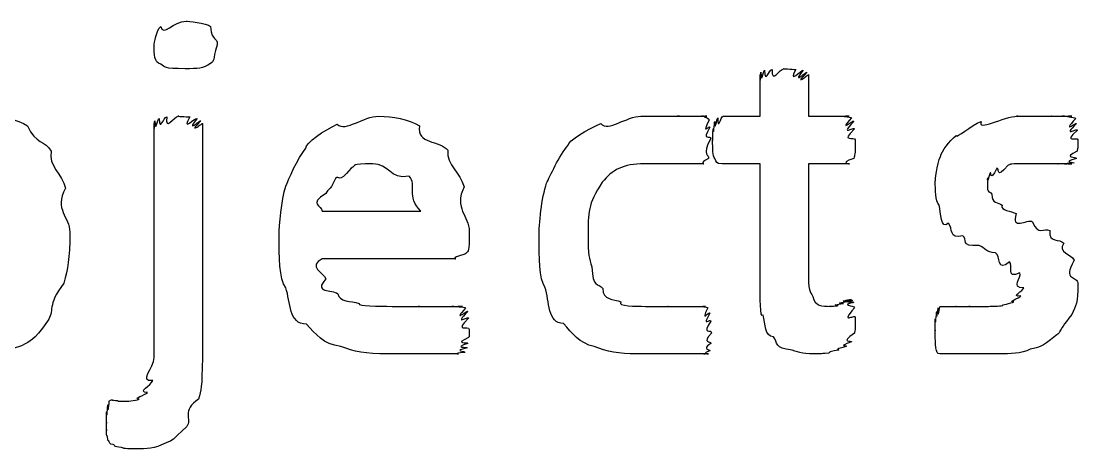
# Model space of a CAD drawing. Header units: millimetres. Extents: x 0 to 216, y 0 to 279.
# Drawn here: x 187.19 to 195.03, y 184.84 to 188.02 of the extents above; entities that cross this region are included whole.
import ezdxf

# ---------------------------------------------------------------- set-up
doc = ezdxf.new("R2010")
doc.units = ezdxf.units.MM
doc.layers.get('0').update_dxf_attribs({"linetype": 'CONTINUOUS'})

msp = doc.modelspace()

# ---------------------------------------------------------------- linework, layer by layer
at = {"color": 0}
for p, q in [((188.649, 187.84), (188.649, 187.84)), ((192.677, 187.311), (192.677, 187.62)), ((193.036, 187.62), (193.036, 187.311)), ((188.181, 185.52), (188.181, 187.256)), ((188.539, 187.256), (188.539, 185.52)), ((192.402, 187.311), (192.677, 187.311)), ((193.036, 187.311), (193.339, 187.311)), ((192.677, 186.958), (192.396, 186.958)), ((192.677, 186.066), (192.677, 186.958)), ((193.339, 186.958), (193.036, 186.958)), ((193.036, 186.958), (193.036, 186.187)), ((189.428, 186.606), (190.161, 186.606)), ((187.555, 186.451), (187.555, 186.451)), ((190.519, 186.457), (190.519, 186.396)), ((190.415, 186.253), (189.428, 186.253)), ((195.035, 186.066), (195.035, 186.066)), ((193.383, 185.818), (193.383, 185.818)), ((192.316, 185.702), (192.316, 185.702))]:
    msp.add_line(p, q, dxfattribs=at)
for points in [[(188.181, 187.84), (188.181, 187.847), (188.197, 187.952), (188.23, 187.978)], [(188.23, 187.978), (188.247, 187.898), (188.325, 188.017), (188.418, 188.017)], [(188.418, 188.017), (188.426, 188.017), (188.567, 188.003), (188.6, 187.978)], [(188.6, 187.978), (188.611, 187.851), (188.649, 187.909), (188.649, 187.84)], [(188.23, 187.697), (188.181, 187.711), (188.181, 187.77), (188.181, 187.84)], [(188.649, 187.84), (188.611, 187.715), (188.633, 187.728), (188.6, 187.702)], [(188.412, 187.664), (188.247, 187.664), (188.263, 187.675), (188.23, 187.697)], [(188.6, 187.702), (188.545, 187.664), (188.503, 187.664), (188.412, 187.664)], [(192.677, 187.62), (192.677, 187.521), (192.679, 187.628), (192.683, 187.637)], [(192.683, 187.637), (192.688, 187.535), (192.699, 187.649), (192.711, 187.653)], [(192.711, 187.653), (192.713, 187.543), (192.743, 187.658), (192.766, 187.658)], [(192.766, 187.658), (192.761, 187.545), (192.821, 187.664), (192.854, 187.664)], [(192.854, 187.664), (192.832, 187.664), (192.92, 187.661), (192.942, 187.658)], [(192.942, 187.658), (192.878, 187.543), (192.986, 187.656), (192.997, 187.653)], [(192.997, 187.653), (192.905, 187.535), (193.021, 187.643), (193.024, 187.637)], [(193.024, 187.637), (192.916, 187.521), (193.036, 187.623), (193.036, 187.62)], [(186.976, 187.311), (187.037, 187.311), (187.167, 187.287), (187.241, 187.24)], [(188.181, 187.256), (188.181, 187.164), (188.182, 187.27), (188.186, 187.278)], [(188.186, 187.278), (188.192, 187.179), (188.204, 187.29), (188.219, 187.295)], [(188.219, 187.295), (188.221, 187.19), (188.252, 187.306), (188.274, 187.306)], [(188.274, 187.306), (188.265, 187.193), (188.325, 187.311), (188.363, 187.311)], [(188.363, 187.311), (188.335, 187.311), (188.423, 187.308), (188.445, 187.306)], [(188.445, 187.306), (188.379, 187.19), (188.485, 187.302), (188.5, 187.295)], [(188.5, 187.295), (188.408, 187.179), (188.524, 187.285), (188.528, 187.278)], [(188.528, 187.278), (188.419, 187.164), (188.539, 187.263), (188.539, 187.256)], [(189.307, 187.074), (189.302, 187.113), (189.446, 187.209), (189.538, 187.251)], [(189.538, 187.251), (189.604, 187.193), (189.732, 187.311), (189.847, 187.311)], [(189.847, 187.311), (189.953, 187.311), (190.065, 187.287), (190.15, 187.24)], [(191.252, 187.096), (191.25, 187.124), (191.403, 187.223), (191.495, 187.256)], [(191.495, 187.256), (191.551, 187.193), (191.685, 187.311), (191.793, 187.311)], [(191.793, 187.311), (191.827, 187.311), (191.893, 187.311), (191.941, 187.311)], [(191.941, 187.311), (191.926, 187.311), (192.038, 187.311), (192.079, 187.311)], [(192.079, 187.311), (192.007, 187.311), (192.156, 187.311), (192.189, 187.311)], [(192.189, 187.311), (192.191, 187.311), (192.244, 187.311), (192.256, 187.311)], [(192.256, 187.311), (192.217, 187.311), (192.279, 187.311), (192.283, 187.311)], [(192.283, 187.311), (192.228, 187.311), (192.296, 187.302), (192.3, 187.284)], [(192.3, 187.284), (192.235, 187.16), (192.305, 187.251), (192.305, 187.229)], [(192.33, 187.217), (192.331, 187.153), (192.337, 187.258), (192.341, 187.273)], [(192.341, 187.273), (192.343, 187.182), (192.355, 187.296), (192.363, 187.3)], [(192.363, 187.3), (192.36, 187.193), (192.387, 187.311), (192.402, 187.311)], [(193.339, 187.311), (193.242, 187.311), (193.351, 187.307), (193.355, 187.3)], [(193.355, 187.3), (193.253, 187.182), (193.368, 187.287), (193.372, 187.273)], [(193.372, 187.273), (193.262, 187.153), (193.377, 187.24), (193.377, 187.217)], [(194.131, 187.168), (194.131, 187.142), (194.244, 187.246), (194.318, 187.273)], [(194.318, 187.273), (194.281, 187.193), (194.485, 187.311), (194.589, 187.311)], [(194.589, 187.311), (194.546, 187.311), (194.677, 187.311), (194.721, 187.311)], [(194.721, 187.311), (194.751, 187.311), (194.805, 187.311), (194.842, 187.311)], [(194.842, 187.311), (194.826, 187.311), (194.91, 187.311), (194.936, 187.311)], [(194.936, 187.311), (194.877, 187.311), (194.98, 187.311), (194.991, 187.311)], [(194.991, 187.311), (194.903, 187.311), (195.014, 187.306), (195.019, 187.295)], [(195.019, 187.295), (194.91, 187.171), (195.024, 187.27), (195.024, 187.256)], [(195.024, 187.256), (194.914, 187.146), (195.03, 187.229), (195.03, 187.206)], [(187.241, 187.24), (187.302, 187.102), (187.373, 187.132), (187.417, 187.052)], [(190.15, 187.24), (190.123, 187.102), (190.304, 187.135), (190.36, 187.058)], [(192.305, 187.229), (192.239, 187.115), (192.311, 187.179), (192.311, 187.146)], [(192.325, 187.135), (192.325, 187.109), (192.326, 187.196), (192.33, 187.217)], [(193.377, 187.217), (193.264, 187.109), (193.383, 187.168), (193.383, 187.135)], [(194.015, 187.013), (194.028, 187.053), (194.079, 187.124), (194.131, 187.168)], [(195.03, 187.206), (194.917, 187.105), (195.035, 187.164), (195.035, 187.135)], [(191.093, 186.815), (191.115, 186.859), (191.186, 187.022), (191.252, 187.096)], [(192.311, 187.146), (192.239, 187.013), (192.305, 187.026), (192.294, 186.997)], [(192.341, 186.997), (192.325, 187.013), (192.325, 187.071), (192.325, 187.135)], [(193.383, 187.135), (193.383, 187.013), (193.379, 187.026), (193.372, 186.997)], [(195.035, 187.135), (195.035, 187.047), (195.032, 187.077), (195.03, 187.052)], [(187.417, 187.052), (187.392, 186.943), (187.5, 186.883), (187.522, 186.776)], [(189.158, 186.793), (189.177, 186.84), (189.243, 186.997), (189.307, 187.074)], [(190.36, 187.058), (190.35, 186.948), (190.454, 186.89), (190.481, 186.788)], [(193.977, 186.832), (193.977, 186.822), (193.989, 186.958), (194.015, 187.013)], [(195.03, 187.052), (194.914, 186.998), (195.027, 187.011), (195.024, 186.997)], [(189.803, 186.958), (189.629, 186.958), (189.69, 186.948), (189.643, 186.925)], [(190.073, 186.865), (189.927, 186.84), (189.924, 186.958), (189.803, 186.958)], [(191.82, 186.958), (191.657, 186.958), (191.579, 186.912), (191.506, 186.821)], [(191.991, 186.958), (191.86, 186.958), (191.886, 186.958), (191.82, 186.958)], [(192.112, 186.958), (192.074, 186.958), (192.038, 186.958), (191.991, 186.958)], [(192.2, 186.958), (192.143, 186.958), (192.148, 186.958), (192.112, 186.958)], [(192.256, 186.958), (192.187, 186.958), (192.223, 186.958), (192.2, 186.958)], [(192.294, 186.997), (192.217, 186.958), (192.27, 186.958), (192.256, 186.958)], [(192.396, 186.958), (192.349, 186.958), (192.355, 186.971), (192.341, 186.997)], [(193.372, 186.997), (193.251, 186.958), (193.353, 186.958), (193.339, 186.958)], [(194.517, 186.948), (194.42, 186.829), (194.456, 186.936), (194.434, 186.925)], [(194.638, 186.958), (194.491, 186.958), (194.553, 186.954), (194.517, 186.948)], [(194.776, 186.958), (194.704, 186.958), (194.689, 186.958), (194.638, 186.958)], [(194.881, 186.958), (194.784, 186.958), (194.816, 186.958), (194.776, 186.958)], [(194.952, 186.958), (194.844, 186.958), (194.91, 186.958), (194.881, 186.958)], [(194.991, 186.958), (194.881, 186.958), (194.97, 186.958), (194.952, 186.958)], [(195.007, 186.964), (194.895, 186.958), (194.998, 186.958), (194.991, 186.958)], [(195.024, 186.997), (194.905, 186.969), (195.014, 186.971), (195.007, 186.964)], [(189.643, 186.925), (189.538, 186.8), (189.56, 186.881), (189.527, 186.848)], [(190.161, 186.606), (190.048, 186.716), (190.135, 186.801), (190.073, 186.865)], [(194.385, 186.892), (194.354, 186.785), (194.368, 186.867), (194.368, 186.854)], [(194.368, 186.854), (194.354, 186.723), (194.376, 186.765), (194.396, 186.732)], [(194.434, 186.925), (194.376, 186.811), (194.396, 186.906), (194.385, 186.892)], [(187.522, 186.776), (187.436, 186.617), (187.555, 186.564), (187.555, 186.451)], [(189.108, 186.424), (189.108, 186.502), (189.125, 186.683), (189.158, 186.793)], [(189.527, 186.848), (189.475, 186.738), (189.473, 186.782), (189.455, 186.738)], [(190.481, 186.788), (190.401, 186.624), (190.519, 186.574), (190.519, 186.457)], [(191.037, 186.407), (191.037, 186.517), (191.055, 186.705), (191.093, 186.815)], [(191.506, 186.821), (191.397, 186.656), (191.401, 186.596), (191.401, 186.424)], [(194.005, 186.65), (193.977, 186.686), (193.977, 186.761), (193.977, 186.832)], [(189.455, 186.738), (189.32, 186.653), (189.428, 186.653), (189.428, 186.606)], [(194.396, 186.732), (194.396, 186.661), (194.443, 186.674), (194.473, 186.65)], [(194.076, 186.517), (194.013, 186.465), (194.022, 186.598), (194.005, 186.65)], [(194.473, 186.65), (194.458, 186.612), (194.54, 186.607), (194.578, 186.589)], [(194.578, 186.589), (194.535, 186.458), (194.657, 186.551), (194.699, 186.528)], [(194.181, 186.424), (194.076, 186.392), (194.109, 186.48), (194.076, 186.517)], [(194.699, 186.528), (194.738, 186.418), (194.784, 186.487), (194.826, 186.462)], [(194.826, 186.462), (194.817, 186.366), (194.9, 186.405), (194.931, 186.369)], [(187.555, 186.451), (187.555, 186.245), (187.54, 186.184), (187.511, 186.071)], [(189.158, 186.038), (189.108, 186.101), (189.108, 186.276), (189.108, 186.424)], [(190.519, 186.396), (190.519, 186.297), (190.508, 186.308), (190.486, 186.286)], [(191.081, 186.043), (191.037, 186.101), (191.037, 186.271), (191.037, 186.407)], [(191.401, 186.424), (191.397, 186.278), (191.409, 186.259), (191.429, 186.192)], [(194.302, 186.352), (194.153, 186.341), (194.221, 186.398), (194.181, 186.424)], [(194.423, 186.297), (194.354, 186.3), (194.346, 186.333), (194.302, 186.352)], [(194.931, 186.369), (194.881, 186.297), (194.988, 186.293), (195.007, 186.242)], [(189.428, 186.253), (189.32, 186.198), (189.436, 186.148), (189.455, 186.104)], [(190.486, 186.286), (190.357, 186.253), (190.439, 186.253), (190.415, 186.253)], [(194.528, 186.231), (194.432, 186.145), (194.463, 186.278), (194.423, 186.297)], [(194.605, 186.148), (194.495, 186.098), (194.561, 186.209), (194.528, 186.231)], [(195.007, 186.242), (194.917, 186.079), (195.035, 186.134), (195.035, 186.066)], [(191.429, 186.192), (191.434, 186.032), (191.474, 186.077), (191.511, 186.032)], [(193.036, 186.187), (193.033, 185.995), (193.047, 186.019), (193.069, 185.972)], [(194.633, 186.038), (194.531, 186.035), (194.623, 186.118), (194.605, 186.148)], [(187.511, 186.071), (187.381, 185.903), (187.445, 185.867), (187.39, 185.79)], [(189.455, 186.104), (189.358, 185.995), (189.502, 186.027), (189.544, 185.994)], [(189.312, 185.768), (189.177, 185.768), (189.194, 185.93), (189.158, 186.038)], [(189.544, 185.994), (189.556, 185.933), (189.637, 185.94), (189.703, 185.922)], [(191.219, 185.773), (191.099, 185.771), (191.115, 185.936), (191.081, 186.043)], [(191.511, 186.032), (191.507, 185.944), (191.591, 185.955), (191.644, 185.933)], [(192.699, 185.834), (192.677, 185.804), (192.677, 185.977), (192.677, 186.066)], [(194.611, 185.977), (194.531, 185.969), (194.633, 186.016), (194.633, 186.038)], [(195.035, 186.066), (195.035, 185.925), (195.02, 185.906), (194.991, 185.839)], [(189.703, 185.922), (189.688, 185.9), (189.849, 185.9), (189.946, 185.9)], [(191.644, 185.933), (191.613, 185.9), (191.759, 185.9), (191.826, 185.9)], [(193.069, 185.972), (193.081, 185.9), (193.138, 185.9), (193.201, 185.9)], [(193.256, 185.906), (193.196, 185.911), (193.284, 185.918), (193.295, 185.922)], [(193.295, 185.922), (193.22, 185.922), (193.319, 185.935), (193.328, 185.939)], [(193.328, 185.939), (193.24, 185.933), (193.347, 185.95), (193.355, 185.95)], [(193.355, 185.95), (193.251, 185.933), (193.362, 185.947), (193.366, 185.944)], [(193.366, 185.944), (193.257, 185.929), (193.372, 185.939), (193.372, 185.928)], [(193.372, 185.928), (193.262, 185.911), (193.377, 185.907), (193.377, 185.889)], [(194.478, 185.906), (194.462, 185.911), (194.539, 185.922), (194.561, 185.933)], [(194.561, 185.933), (194.506, 185.933), (194.6, 185.958), (194.611, 185.977)], [(189.946, 185.9), (189.979, 185.9), (190.091, 185.9), (190.15, 185.9)], [(190.15, 185.9), (190.096, 185.9), (190.258, 185.9), (190.299, 185.9)], [(190.299, 185.9), (190.299, 185.9), (190.377, 185.9), (190.404, 185.9)], [(190.404, 185.9), (190.354, 185.9), (190.454, 185.9), (190.47, 185.9)], [(190.47, 185.9), (190.379, 185.9), (190.488, 185.896), (190.492, 185.889)], [(190.492, 185.889), (190.39, 185.771), (190.504, 185.875), (190.508, 185.862)], [(190.508, 185.862), (190.398, 185.746), (190.514, 185.834), (190.514, 185.812)], [(191.826, 185.9), (191.864, 185.9), (191.948, 185.9), (191.996, 185.9)], [(191.996, 185.9), (191.959, 185.9), (192.086, 185.9), (192.123, 185.9)], [(192.123, 185.9), (192.151, 185.9), (192.189, 185.9), (192.212, 185.9)], [(192.212, 185.9), (192.198, 185.9), (192.257, 185.9), (192.272, 185.9)], [(192.272, 185.9), (192.22, 185.9), (192.285, 185.896), (192.289, 185.889)], [(192.289, 185.889), (192.231, 185.768), (192.301, 185.868), (192.305, 185.85)], [(192.305, 185.85), (192.239, 185.735), (192.311, 185.815), (192.311, 185.79)], [(192.776, 185.674), (192.711, 185.675), (192.717, 185.771), (192.699, 185.834)], [(193.201, 185.9), (193.165, 185.9), (193.241, 185.902), (193.256, 185.906)], [(193.377, 185.889), (193.264, 185.757), (193.383, 185.847), (193.383, 185.818)], [(193.977, 185.806), (193.979, 185.742), (193.984, 185.847), (193.988, 185.862)], [(193.988, 185.862), (193.988, 185.771), (193.995, 185.885), (193.999, 185.889)], [(193.999, 185.889), (193.995, 185.782), (194.007, 185.9), (194.015, 185.9)], [(194.015, 185.9), (194.013, 185.9), (194.04, 185.9), (194.06, 185.9)], [(194.06, 185.9), (194.054, 185.9), (194.105, 185.9), (194.131, 185.9)], [(194.131, 185.9), (194.109, 185.9), (194.195, 185.9), (194.236, 185.9)], [(194.236, 185.9), (194.189, 185.9), (194.321, 185.9), (194.373, 185.9)], [(194.373, 185.9), (194.399, 185.9), (194.448, 185.902), (194.478, 185.906)], [(194.991, 185.839), (194.861, 185.68), (194.925, 185.724), (194.87, 185.68)], [(187.39, 185.79), (187.275, 185.631), (187.274, 185.652), (187.197, 185.608)], [(189.566, 185.602), (189.431, 185.62), (189.381, 185.693), (189.312, 185.768)], [(190.514, 185.812), (190.401, 185.702), (190.519, 185.762), (190.519, 185.729)], [(191.445, 185.602), (191.338, 185.625), (191.281, 185.699), (191.219, 185.773)], [(192.311, 185.79), (192.242, 185.682), (192.316, 185.735), (192.316, 185.702)], [(193.383, 185.818), (193.383, 185.68), (193.38, 185.73), (193.377, 185.702)], [(193.977, 185.724), (193.977, 185.698), (193.977, 185.784), (193.977, 185.806)], [(190.519, 185.729), (190.519, 185.646), (190.517, 185.686), (190.514, 185.669)], [(192.316, 185.702), (192.242, 185.62), (192.314, 185.646), (192.311, 185.625)], [(193.377, 185.702), (193.257, 185.62), (193.366, 185.649), (193.355, 185.636)], [(193.982, 185.591), (193.977, 185.609), (193.977, 185.669), (193.977, 185.724)], [(194.87, 185.68), (194.756, 185.591), (194.756, 185.602), (194.682, 185.581)], [(187.197, 185.608), (187.007, 185.547), (187.037, 185.547), (186.938, 185.547)], [(189.913, 185.547), (189.748, 185.547), (189.665, 185.565), (189.566, 185.602)], [(190.508, 185.625), (190.394, 185.587), (190.506, 185.602), (190.503, 185.591)], [(190.514, 185.669), (190.398, 185.613), (190.511, 185.638), (190.508, 185.625)], [(191.759, 185.547), (191.636, 185.547), (191.536, 185.565), (191.445, 185.602)], [(192.311, 185.625), (192.239, 185.576), (192.308, 185.583), (192.305, 185.569)], [(192.914, 185.575), (192.779, 185.587), (192.812, 185.63), (192.776, 185.674)], [(193.317, 185.602), (193.202, 185.572), (193.278, 185.582), (193.256, 185.575)], [(193.355, 185.636), (193.24, 185.594), (193.335, 185.613), (193.317, 185.602)], [(188.17, 185.349), (188.062, 185.335), (188.181, 185.443), (188.181, 185.52)], [(188.539, 185.52), (188.536, 185.283), (188.529, 185.288), (188.511, 185.211)], [(190.128, 185.547), (189.957, 185.547), (189.99, 185.547), (189.913, 185.547)], [(190.304, 185.547), (190.207, 185.547), (190.194, 185.547), (190.128, 185.547)], [(190.431, 185.547), (190.31, 185.547), (190.355, 185.547), (190.304, 185.547)], [(190.486, 185.558), (190.376, 185.547), (190.464, 185.547), (190.431, 185.547)], [(190.503, 185.591), (190.387, 185.565), (190.493, 185.569), (190.486, 185.558)], [(191.919, 185.547), (191.809, 185.547), (191.815, 185.547), (191.759, 185.547)], [(192.068, 185.547), (191.915, 185.547), (191.975, 185.547), (191.919, 185.547)], [(192.189, 185.547), (192.125, 185.547), (192.115, 185.547), (192.068, 185.547)], [(192.267, 185.547), (192.195, 185.547), (192.225, 185.547), (192.189, 185.547)], [(192.294, 185.547), (192.224, 185.547), (192.28, 185.547), (192.267, 185.547)], [(192.305, 185.569), (192.235, 185.547), (192.301, 185.547), (192.294, 185.547)], [(193.107, 185.547), (193.008, 185.547), (192.969, 185.555), (192.914, 185.575)], [(193.184, 185.553), (193.107, 185.547), (193.132, 185.547), (193.107, 185.547)], [(193.256, 185.575), (193.158, 185.558), (193.209, 185.56), (193.184, 185.553)], [(194.01, 185.547), (193.988, 185.547), (193.989, 185.561), (193.982, 185.591)], [(194.07, 185.547), (194.013, 185.547), (194.024, 185.547), (194.01, 185.547)], [(194.164, 185.547), (194.065, 185.547), (194.095, 185.547), (194.07, 185.547)], [(194.297, 185.547), (194.142, 185.547), (194.204, 185.547), (194.164, 185.547)], [(194.451, 185.547), (194.354, 185.547), (194.344, 185.547), (194.297, 185.547)], [(194.682, 185.581), (194.612, 185.547), (194.535, 185.547), (194.451, 185.547)], [(188.131, 185.261), (188.049, 185.261), (188.161, 185.313), (188.17, 185.349)], [(187.85, 185.2), (187.85, 185.203), (187.864, 185.206), (187.872, 185.206)], [(187.872, 185.206), (187.864, 185.203), (187.891, 185.204), (187.911, 185.2)], [(187.977, 185.195), (187.963, 185.195), (188.044, 185.2), (188.07, 185.211)], [(188.07, 185.211), (188.015, 185.216), (188.116, 185.239), (188.131, 185.261)], [(188.511, 185.211), (188.382, 185.126), (188.463, 185.062), (188.423, 185.007)], [(187.828, 185.117), (187.831, 185.049), (187.835, 185.159), (187.839, 185.172)], [(187.839, 185.172), (187.839, 185.073), (187.846, 185.193), (187.85, 185.2)], [(187.911, 185.2), (187.901, 185.195), (187.95, 185.195), (187.977, 185.195)], [(187.828, 185.04), (187.828, 185.004), (187.828, 185.095), (187.828, 185.117)], [(187.828, 184.985), (187.828, 184.952), (187.828, 185.018), (187.828, 185.04)], [(187.833, 184.941), (187.828, 184.923), (187.828, 184.971), (187.828, 184.985)], [(188.423, 185.007), (188.302, 184.897), (188.331, 184.912), (188.269, 184.886)], [(187.845, 184.902), (187.835, 184.894), (187.836, 184.927), (187.833, 184.941)], [(187.877, 184.875), (187.846, 184.872), (187.851, 184.892), (187.845, 184.902)], [(187.938, 184.853), (187.875, 184.857), (187.891, 184.868), (187.877, 184.875)], [(188.043, 184.842), (187.93, 184.842), (187.967, 184.846), (187.938, 184.853)], [(188.269, 184.886), (188.177, 184.842), (188.131, 184.842), (188.043, 184.842)]]:
    msp.add_open_spline(points, degree=3, dxfattribs=at)

doc.saveas('drawing.dxf')
